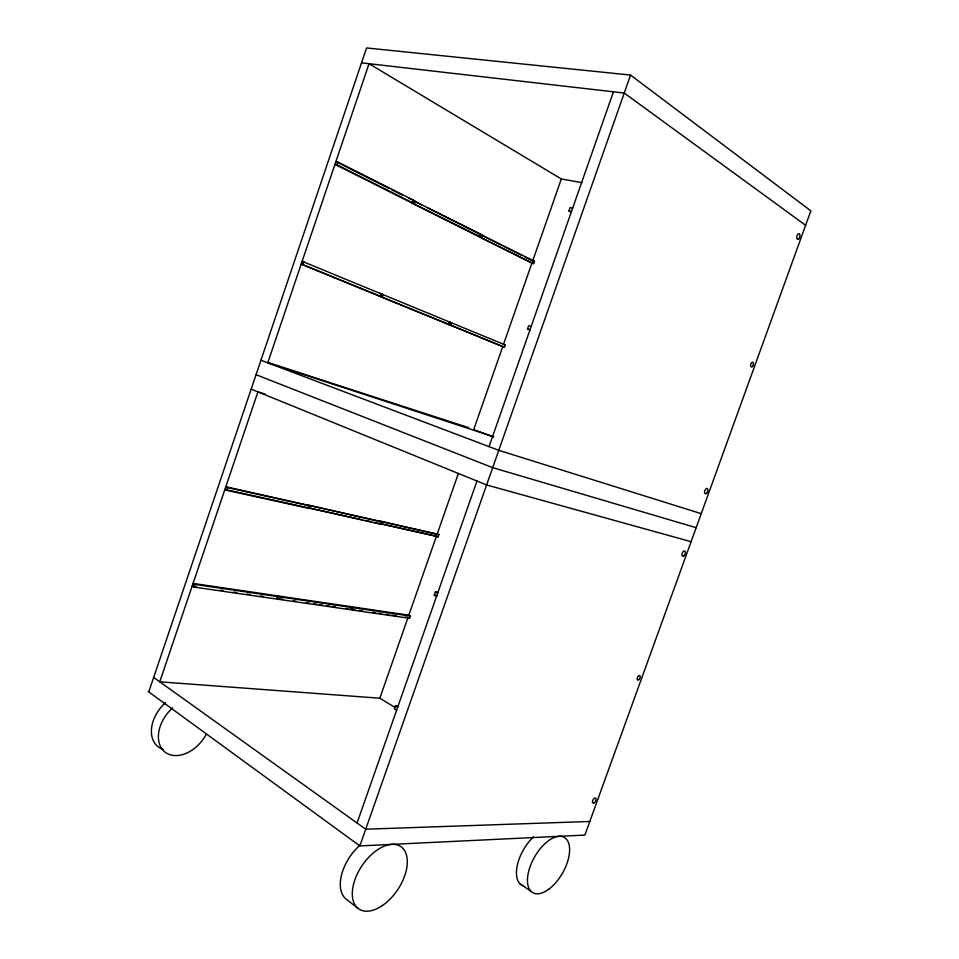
<?xml version="1.0" encoding="UTF-8"?>
<svg xmlns="http://www.w3.org/2000/svg" width="959" height="959" viewBox="0 0 959 959"><rect width="100%" height="100%" fill="white"/><g stroke="black" fill="none" stroke-linecap="round" stroke-linejoin="round"><path stroke-width="1.44" d="M148.909 691.487L366.566 47.95L630.543 75.066L810.858 210.848L584.882 835.085L359.865 845.91L148.142 691.439M276.012 595.635L277.619 596.558L276.755 599.063L193.754 587.04L194.665 584.367L193.071 583.408L408.822 615.21L410.428 616.062L409.637 618.315L352.145 609.996L350.538 609.109L354.962 609.744M307.132 504.842L308.798 505.645L307.923 508.186L226.528 490.265L227.451 487.568L225.797 486.74L438.922 534.571L438.131 536.836L380.148 523.662M302.972 264.564L303.907 261.807L302.133 261.304L505.237 344.952L504.422 347.266L301.198 264.049L380.543 296.403L381.43 293.826L379.656 293.298M337.724 161.939L413.533 200.215L412.634 202.828L336.789 164.732L337.724 161.939L335.89 161.58L389.09 188.42M410.428 616.062L352.96 607.622L351.354 606.747L350.359 609.732L278.757 599.363L277.151 598.44L278.014 595.923L279.62 596.846L351.186 607.359L349.567 606.484M438.922 534.571L380.975 521.276L380.064 524.058L308.235 507.814L309.098 505.285L380.891 521.672L379.237 520.893M480.399 234.475L534.487 261.292L533.672 263.617L479.548 236.921L480.591 234.068L413.533 200.743L412.634 203.344L479.74 236.525L477.93 236.106M278.757 599.363L279.62 596.846M309.889 508.618L310.752 506.076M382.413 297.182L383.3 294.593L381.526 294.077L380.639 296.655L449.208 324.598L447.445 324.07M414.456 203.74L415.355 201.138M352.145 609.996L352.96 607.622M381.802 524.441L382.629 522.056M504.422 347.266L450.862 325.281L451.713 322.847L449.951 322.32M481.358 237.341L482.209 234.895M265.068 394.029L257.923 391.883L159.745 681.813L379.812 698.212L408.031 617.464L405.082 617.045M408.822 615.21L436.489 536.081L438.131 536.836M437.28 533.815L458.318 473.638M502.684 346.738L473.71 429.62L493.31 436.884M336.789 164.732L334.955 164.361L531.885 263.186L503.487 344.425L505.237 344.952M534.487 261.292L532.701 260.86L561.327 178.973L369.035 63.714L267.765 362.802L493.801 436.789M398.405 705.98L395.468 705.776L394.365 708.917L396.594 710.271M436.561 596.294L434.247 595.119L435.362 591.943L438.275 592.446M530.243 330.148L527.534 328.973L528.673 325.7L531.178 326.42M571.48 212.371L568.915 210.896L570.078 207.6L572.667 208.103M357.072 823.002L476.971 481.034M489.03 446.63L613.448 91.788M359.865 845.91L630.543 75.066M589.809 821.467L365.727 829.199L153.656 677.45M361.519 62.85L624.237 93.035L805.632 225.305M196.619 586.716L192.172 586.081L193.754 587.04M220.318 590.169L223.291 590.6M233.66 592.111L236.621 592.542M247.002 594.053L249.963 594.484M260.333 595.995L263.293 596.414M277.151 598.44L283.001 599.279M293.226 600.778L296.151 601.197M306.377 602.684L309.301 603.115M313.689 603.75L316.602 604.17M319.527 604.602L322.452 605.021M326.839 605.656L329.752 606.088M332.677 606.508L335.602 606.939M345.827 608.426L348.752 608.845M359.385 610.392L362.334 610.823M372.655 612.322L375.604 612.753M378.553 613.185L381.502 613.604M385.914 614.251L388.863 614.683M391.811 615.115L396.235 615.75M194.665 584.367L277.619 596.558M434.247 595.119L437.16 595.611M561.327 178.973L581.921 182.642M568.915 210.896L571.504 211.412M413.533 200.215L409.037 198.477M410.812 202.433L412.634 202.828M306.269 507.371L224.885 489.438L226.528 490.265M308.235 507.814L362.322 519.73M365.247 520.377L371.097 521.672M374.022 522.307L376.947 522.955M436.489 536.081L378.409 523.278L380.064 524.058M227.451 487.568L308.798 505.645M478.781 233.66L480.591 234.068M531.885 263.186L533.672 263.617M691.091 541.691L486.609 484.954L251.162 389.138M527.534 328.973L530.039 329.68M378.769 295.887L380.543 296.403M696.162 527.678L492.686 467.656L256.053 374.693M448.285 321.637L450.047 322.164L449.112 324.753L450.862 325.281M701.245 513.652L498.776 450.322L260.944 360.224M269.491 362.993L468.819 427.714M435.362 591.943L437.676 593.106M391.752 189.762L402.396 195.121M413.533 200.743L421.516 204.77M428.182 208.127L501.317 245.024M503.943 246.355L522.247 255.585M524.861 256.904L532.701 260.86M395.468 705.776L397.697 707.131M379.812 698.212L395.132 707.502M519.958 883.79L530.902 891.211M357.971 908.377L346.055 899.051A37.257 21.601 -55.9 0 1 359.925 845.215M162.982 749.279A31.311 22.081 -51.4 0 1 165.535 702.719M523.59 886.008A31.551 16.243 -60.2 0 1 517.177 865.953A31.551 16.243 -60.2 0 1 533.528 836.871M205.993 734.738A31.515 22.081 -51.6 0 1 164.864 751.976A31.515 22.081 -51.6 0 1 172.632 707.898M683.983 555.729A2.805 1.474 -68.1 0 0 684.93 551.149A2.805 1.474 -68.1 0 0 682.005 553.906A2.805 1.474 -68.1 0 0 683.983 555.729M639.03 679.535A2.421 1.259 -64.9 0 0 639.809 675.699A2.421 1.259 -64.9 0 0 637.22 678.265A2.421 1.259 -64.9 0 0 639.03 679.535M382.377 905.548A37.617 21.518 -56.2 0 0 402.265 847.732A37.617 21.518 -56.2 0 0 354.782 880.062A37.617 21.518 -56.2 0 0 382.377 905.548M594.232 802.803A2.805 1.427 -62.1 0 0 595.851 798.356A2.805 1.427 -62.1 0 0 592.698 800.597A2.805 1.427 -62.1 0 0 594.232 802.803M549.051 888.993A31.791 16.135 -60.3 0 0 566.529 839.281A31.791 16.135 -60.3 0 0 530.015 866.852A31.791 16.135 -60.3 0 0 549.051 888.993M798.979 238.683A2.925 1.486 -75.8 0 0 799.35 233.828A2.925 1.486 -75.8 0 0 796.773 237.113A2.925 1.486 -75.8 0 0 798.979 238.683M752.611 366.29A2.481 1.295 -72.9 0 0 752.863 362.298A2.481 1.295 -72.9 0 0 750.597 365.259A2.481 1.295 -72.9 0 0 752.611 366.29M706.555 493.346A2.817 1.486 -69.7 0 0 707.538 488.706A2.817 1.486 -69.7 0 0 704.637 491.356A2.817 1.486 -69.7 0 0 706.555 493.346"/></g></svg>
